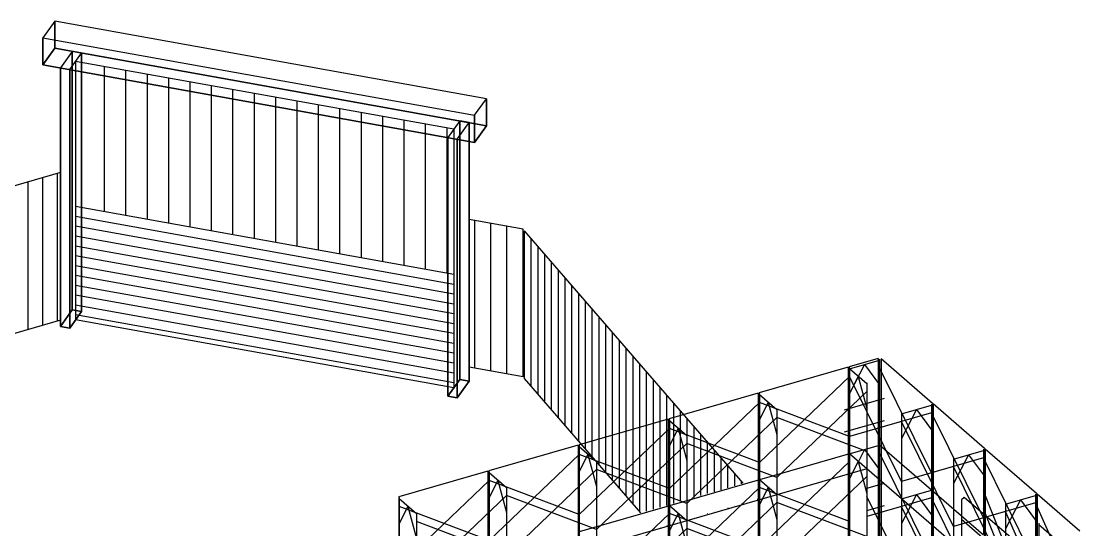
# Model space of a CAD drawing. Units: millimetres at full size, sheet at 1:250. Extents: x -35388 to 36956, y -20582 to 22579.
# Drawn here: x 15223 to 33840, y 8618 to 17565 of the extents above; entities that cross this region are included whole.
import ezdxf

# ---------------------------------------------------------------- set-up
doc = ezdxf.new("R2010")
doc.units = ezdxf.units.MM
doc.header["$LTSCALE"] = 250
for name, color, linetype in [('0-3_NET', 3, 'Continuous'), ('0-4_GATE', 7, 'Continuous'), ('0-5_TATEWAKU', 7, 'Continuous'), ('0-6_BRES', 4, 'Continuous'), ('0-7_NUNOITA', 1, 'Continuous'), ('0-8_KAIDAN', 6, 'Continuous'), ('0-9_KAIKOTSR', 6, 'Continuous'), ('0-A_ENDSTOPPER', 6, 'Continuous'), ('0-D_KARIKAKOI', 3, 'Continuous')]:
    doc.layers.add(name, color=color, linetype=linetype)

msp = doc.modelspace()

# ---------------------------------------------------------------- linework, layer by layer
at = {"layer": '0-3_NET'}
for p, q in [((30296.2, 11630.2), (29785.2, 11482.7)), ((30296.2, 11630.2), (30296.2, -320.9)), ((31248.5, 10840.5), (30344, 11623.8)), ((30344, 11623.8), (30344, -327.3)), ((29767.9, 11477.7), (28201.3, 11025.5)), ((29767.9, 11477.7), (29767.9, -473.4)), ((29785.2, 11482.7), (29785.2, -468.4)), ((28184, 11020.5), (26617.3, 10568.2)), ((28184, 11020.5), (28184, -930.7)), ((28201.3, 11025.5), (28201.3, -925.7)), ((31248.5, 10840.5), (31248.5, -1110.7)), ((32163, 10048.5), (31258.5, 10831.8)), ((31258.5, 10831.8), (31258.5, -1119.3)), ((26600, 10563.2), (25033.4, 10111)), ((26600, 10563.2), (26600, -1387.9)), ((26617.3, 10568.2), (26617.3, -1382.9)), ((25016, 10106), (23449.4, 9653.7)), ((25016, 10106), (25016, -1845.2)), ((25033.4, 10111), (25033.4, -1840.2)), ((32163, 10048.5), (32163, -1902.6)), ((33077.5, 9256.5), (32173, 10039.9)), ((32173, 10039.9), (32173, -1911.3)), ((23432.1, 9648.7), (21865.4, 9196.5)), ((23432.1, 9648.7), (23432.1, -2302.4)), ((23449.4, 9653.7), (23449.4, -2297.4)), ((21865.4, 9196.5), (21865.4, -2754.7)), ((33077.5, 9256.5), (33077.5, -2694.6)), ((33839.5, 8596.6), (33087.5, 9247.9)), ((33087.5, 9247.9), (33087.5, -2703.3))]:
    msp.add_line(p, q, dxfattribs=at)
at = {"layer": '0-4_GATE'}
for p, q in [((22831.2, 15663.3), (16181.4, 16857.9)), ((16181.4, 16857.9), (16181.4, 12311.3)), ((16683, 16767.8), (16683, 14213.1)), ((17059.4, 16700.2), (17059.4, 14145.4)), ((17435.9, 16632.6), (17435.9, 14077.8)), ((17812.3, 16564.9), (17812.3, 14010.2)), ((18188.7, 16497.3), (18188.7, 13942.5)), ((18565.2, 16429.7), (18565.2, 13874.9)), ((18941.6, 16362.1), (18941.6, 13807.3)), ((19318, 16294.4), (19318, 13739.7)), ((19694.5, 16226.8), (19694.5, 13672)), ((20070.9, 16159.2), (20070.9, 13604.4)), ((20447.4, 16091.5), (20447.4, 13536.8)), ((20823.8, 16023.9), (20823.8, 13469.1)), ((21200.2, 15956.3), (21200.2, 13401.5)), ((21576.7, 15888.7), (21576.7, 13333.9)), ((21953.1, 15821), (21953.1, 13266.3)), ((22329.5, 15753.4), (22329.5, 13198.6)), ((22706, 15685.8), (22706, 13131)), ((22831.2, 15663.3), (22831.2, 11116.7)), ((22831.2, 13108.5), (16181.4, 14303.2)), ((22831.2, 12935.3), (16181.4, 14130)), ((22831.2, 12762.1), (16181.4, 13956.8)), ((22831.2, 12588.9), (16181.4, 13783.6)), ((22831.2, 12415.7), (16181.4, 13610.3)), ((22831.2, 12242.5), (16181.4, 13437.1)), ((22831.2, 12069.3), (16181.4, 13263.9)), ((22831.2, 11896.1), (16181.4, 13090.7)), ((22831.2, 11722.9), (16181.4, 12917.5)), ((22831.2, 11549.7), (16181.4, 12744.3)), ((22831.2, 11376.5), (16181.4, 12571.1)), ((22831.2, 11203.3), (16181.4, 12397.9)), ((22831.2, 11116.7), (16181.4, 12311.3))]:
    msp.add_line(p, q, dxfattribs=at)
for points in [[(15815.6, 17564.7), (15606, 17272.9), (15606, 16796.6), (15815.6, 17088.3)], [(23406.5, 16200.9), (15815.6, 17564.7), (15606, 17272.9), (23196.9, 15909.2)], [(23406.5, 16200.9), (15815.6, 17564.7), (15815.6, 17088.3), (23406.5, 15724.6)], [(15606, 17272.9), (23196.9, 15909.2), (23196.9, 15432.9), (15606, 16796.6)], [(23406.5, 15724.6), (15815.6, 17088.3), (15606, 16796.6), (23196.9, 15432.9)], [(16286.2, 17003.8), (16122.4, 17033.2), (15912.8, 16741.5), (16076.5, 16712.1)], [(16122.4, 17033.2), (15912.8, 16741.5), (15912.8, 12194.9), (16122.4, 12486.6)], [(16076.5, 16712.1), (16286.2, 17003.8), (16286.2, 12457.2), (16076.5, 12165.4)], [(16286.2, 17003.8), (16122.4, 17033.2), (16122.4, 12486.6), (16286.2, 12457.2)], [(15912.8, 16741.5), (16076.5, 16712.1), (16076.5, 12165.4), (15912.8, 12194.9)], [(23196.9, 15909.2), (23406.5, 16200.9), (23406.5, 15724.6), (23196.9, 15432.9)], [(23099.7, 15779.7), (22936, 15809.2), (22726.3, 15517.4), (22890.1, 15488)], [(22936, 15809.2), (22726.3, 15517.4), (22726.3, 10970.8), (22936, 11262.5)], [(22890.1, 15488), (23099.7, 15779.7), (23099.7, 11233.1), (22890.1, 10941.4)], [(23099.7, 15779.7), (22936, 15809.2), (22936, 11262.5), (23099.7, 11233.1)], [(22726.3, 15517.4), (22890.1, 15488), (22890.1, 10941.4), (22726.3, 10970.8)], [(16286.2, 12457.2), (16122.4, 12486.6), (15912.8, 12194.9), (16076.5, 12165.4)], [(23099.7, 11233.1), (22936, 11262.5), (22726.3, 10970.8), (22890.1, 10941.4)]]:
    msp.add_lwpolyline(points, close=True, dxfattribs=at)
at = {"layer": '0-5_TATEWAKU'}
for p, q in [((29789.1, 11447.7), (30317.4, 11600.2)), ((30317.4, 11621.9), (30317.4, 10128)), ((30053.2, 11524), (29789.1, 11014.7)), ((29789.1, 11469.4), (29789.1, 9975.5)), ((29789.1, 11469.4), (29789.1, 9975.5)), ((30094.1, 11183.6), (29789.1, 11447.7)), ((30053.2, 11524), (30317.4, 11167.2)), ((29941.6, 11315.7), (29789.1, 11014.7)), ((29941.6, 11315.7), (30094.1, 10750.6)), ((30094.1, 11205.3), (30094.1, 9711.4)), ((28205.1, 11012.1), (28205.1, 9518.3)), ((28510.1, 10726.4), (28205.1, 10990.5)), ((28357.6, 10858.4), (28205.1, 10557.5)), ((28357.6, 10858.4), (28510.1, 10293.3)), ((30703.6, 10655.8), (31231.9, 10808.3)), ((31231.9, 10829.9), (31231.9, 9336)), ((28510.1, 10748), (28510.1, 9254.1)), ((30967.7, 10732), (30703.6, 10222.8)), ((30703.6, 10677.4), (30703.6, 9183.5)), ((30967.7, 10732), (31231.9, 10375.3)), ((26621.2, 10554.9), (26621.2, 9061)), ((26926.2, 10269.1), (26621.2, 10533.2)), ((26773.7, 10401.2), (26621.2, 10100.2)), ((26773.7, 10401.2), (26926.2, 9836.1)), ((26926.2, 10290.8), (26926.2, 8796.9)), ((25037.2, 10097.6), (25037.2, 8603.8)), ((25342.2, 9811.9), (25037.2, 10076)), ((29807.8, 9959.3), (30317.4, 10106.4)), ((30317.4, 10128), (30317.4, 8634.1)), ((25189.7, 9943.9), (25037.2, 9643)), ((25189.7, 9943.9), (25342.2, 9378.8)), ((29789.1, 9975.5), (29789.1, 8481.6)), ((30094.1, 9689.7), (29789.1, 9953.9)), ((30053.2, 10030.1), (29951.8, 9834.6)), ((30053.2, 10030.1), (30317.4, 9673.3)), ((31618.1, 9863.8), (32146.4, 10016.3)), ((31882.2, 9940), (31618.1, 9430.8)), ((31618.1, 9885.4), (31618.1, 8391.5)), ((31882.2, 9940), (32146.4, 9583.3)), ((32146.4, 10037.9), (32146.4, 8544)), ((25342.2, 9833.5), (25342.2, 8339.6)), ((29941.6, 9821.8), (29789.1, 9520.8)), ((29941.6, 9821.8), (30094.1, 9256.7)), ((30094.1, 9711.4), (30094.1, 8217.5)), ((23453.2, 9640.4), (23453.2, 8146.5)), ((23758.2, 9354.6), (23453.2, 9618.7)), ((28205.1, 9518.3), (28205.1, 8024.4)), ((28510.1, 9232.5), (28205.1, 9496.6)), ((29851.6, 9641.4), (29854.1, 9641.4)), ((23605.7, 9486.7), (23453.2, 9185.7)), ((23605.7, 9486.7), (23758.2, 8921.6)), ((23758.2, 9376.3), (23758.2, 7882.4)), ((28357.6, 9364.5), (28205.1, 9063.6)), ((28357.6, 9364.5), (28510.1, 8799.5)), ((30703.6, 9161.9), (31231.9, 9314.4)), ((31231.9, 9336), (31231.9, 7842.1)), ((21869.3, 9183.1), (21869.3, 7689.3)), ((22174.3, 8897.4), (21869.3, 9161.5)), ((28510.1, 9254.1), (28510.1, 7760.2)), ((30967.7, 9238.1), (30703.6, 8728.9)), ((30703.6, 9183.5), (30703.6, 7689.6)), ((30967.7, 9238.1), (31231.9, 8881.4)), ((32532.6, 9071.8), (33060.9, 9224.3)), ((32796.7, 9148.1), (32532.6, 8638.8)), ((32796.7, 9148.1), (33060.9, 8791.3)), ((33060.9, 9246), (33060.9, 7752.1)), ((22021.8, 9029.4), (21869.3, 8728.5)), ((22021.8, 9029.4), (22174.3, 8464.3)), ((26621.2, 9061), (26621.2, 7567.1)), ((26926.2, 8775.2), (26621.2, 9039.4)), ((32532.6, 9093.5), (32532.6, 7599.6)), ((22174.3, 8919), (22174.3, 7425.1)), ((26773.7, 8907.3), (26621.2, 8606.3)), ((26773.7, 8907.3), (26926.2, 8342.2)), ((26926.2, 8796.9), (26926.2, 7303)), ((30317.4, 8634.1), (30317.4, 7140.2)), ((33120.7, 8736.1), (33120.7, 7242.2)), ((33120.7, 8714.5), (33425.7, 8450.3))]:
    msp.add_line(p, q, dxfattribs=at)
at = {"layer": '0-6_BRES'}
for p, q in [((31231.9, 9620.9), (30317.4, 11468.6)), ((29789.1, 11316.1), (28205.1, 9803.2)), ((30703.6, 9468.4), (29789.1, 11316.1)), ((30094.1, 11052), (28510.1, 9539)), ((28205.1, 10858.9), (26621.2, 9345.9)), ((29789.1, 10260.4), (28205.1, 10858.9)), ((31231.9, 10676.6), (30317.4, 10412.9)), ((32146.4, 8829), (31231.9, 10676.6)), ((28510.1, 10594.7), (26926.2, 9081.8)), ((30094.1, 9996.3), (28510.1, 10594.7)), ((30703.6, 10524.1), (29789.1, 10260.4)), ((31618.1, 8676.5), (30703.6, 10524.1)), ((26621.2, 10401.6), (25037.2, 8888.7)), ((28205.1, 9803.2), (26621.2, 10401.6)), ((26926.2, 10137.5), (25342.2, 8624.5)), ((28510.1, 9539), (26926.2, 10137.5)), ((25037.2, 9944.4), (23453.2, 8431.4)), ((26621.2, 9345.9), (25037.2, 9944.4)), ((31231.9, 8127.1), (30317.4, 9974.7)), ((32146.4, 9884.7), (31231.9, 9620.9)), ((33060.9, 8037), (32146.4, 9884.7)), ((29789.1, 9822.2), (28205.1, 8309.3)), ((31618.1, 9732.2), (30703.6, 9468.4)), ((32532.6, 7884.5), (31618.1, 9732.2)), ((25342.2, 9680.2), (23758.2, 8167.3)), ((26926.2, 9081.8), (25342.2, 9680.2)), ((30094.1, 9558.1), (28510.1, 8045.1)), ((23453.2, 9487.1), (21869.3, 7974.2)), ((25037.2, 8888.7), (23453.2, 9487.1)), ((28205.1, 9365), (26621.2, 7852)), ((29789.1, 8766.5), (28205.1, 9365)), ((23758.2, 9223), (22174.3, 7710)), ((25342.2, 8624.5), (23758.2, 9223)), ((30703.6, 7974.6), (30094.1, 9206)), ((31231.9, 9182.7), (30317.4, 8919)), ((32146.4, 7335.1), (31231.9, 9182.7)), ((23453.2, 8431.4), (21869.3, 9029.9)), ((28510.1, 9100.8), (26926.2, 7587.9)), ((30094.1, 8502.4), (28510.1, 9100.8)), ((30703.6, 9030.2), (30094.1, 8854.5)), ((31618.1, 7182.6), (30703.6, 9030.2)), ((32532.6, 8940.2), (31618.1, 8676.5)), ((33060.9, 9092.7), (32146.4, 8829)), ((33294.6, 7224.6), (32532.6, 8940.2)), ((33822.9, 7377.1), (33060.9, 9092.7)), ((23758.2, 8167.3), (22174.3, 8765.7)), ((26621.2, 8907.7), (25037.2, 7394.8)), ((28205.1, 8309.3), (26621.2, 8907.7)), ((26926.2, 8643.6), (25342.2, 7130.6)), ((28510.1, 8045.1), (26926.2, 8643.6))]:
    msp.add_line(p, q, dxfattribs=at)
at = {"layer": '0-7_NUNOITA'}
for p, q in [((29807.8, 9959.3), (30317.4, 10106.4)), ((31231.9, 9314.4), (30317.4, 10106.4)), ((29789.1, 9953.9), (28205.1, 9496.6)), ((30094.1, 9689.7), (29789.1, 9953.9)), ((30094.1, 9689.7), (28510.1, 9232.5)), ((30703.6, 9161.9), (30094.1, 9689.7)), ((28205.1, 9496.6), (26621.2, 9039.4)), ((28510.1, 9232.5), (28205.1, 9496.6)), ((28510.1, 9232.5), (28205.1, 9496.6)), ((30703.6, 9161.9), (31231.9, 9314.4)), ((30703.6, 9161.9), (31231.9, 9314.4)), ((32146.4, 8522.4), (31231.9, 9314.4)), ((28510.1, 9232.5), (26926.2, 8775.2)), ((31618.1, 8369.9), (30703.6, 9161.9)), ((26621.2, 9039.4), (25037.2, 8582.1)), ((26926.2, 8775.2), (26621.2, 9039.4)), ((26926.2, 8775.2), (26621.2, 9039.4)), ((26926.2, 8775.2), (25342.2, 8318))]:
    msp.add_line(p, q, dxfattribs=at)
at = {"layer": '0-8_KAIDAN'}
for p, q in [((32985.9, 7203.3), (32146.4, 9301.8)), ((32874.1, 7171), (32146.4, 8990))]:
    msp.add_line(p, q, dxfattribs=at)
at = {"layer": '0-9_KAIKOTSR'}
msp.add_line((32671.2, 8007.6), (31756.7, 8799.6), dxfattribs=at)
msp.add_lwpolyline([(32671.2, 8440.6), (31806.7, 9189.3), (31756.7, 9146), (31756.7, 8409.9)], dxfattribs=at)
at = {"layer": '0-A_ENDSTOPPER'}
for p, q in [((29702.5, 10729.9), (30404, 10932.4)), ((29702.5, 10340.2), (30404, 10542.7)), ((30094.1, 9349.1), (30404, 9438.5)), ((30094.1, 8959.4), (30404, 9048.8))]:
    msp.add_line(p, q, dxfattribs=at)
at = {"layer": '0-D_KARIKAKOI'}
for p, q in [((15912.8, 14903.7), (9110.2, 12932.2)), ((15345.3, 12141.1), (15345.3, 14739.2)), ((15604.8, 12216.3), (15604.8, 14814.4)), ((15864.4, 12291.6), (15864.4, 14889.6)), ((22890.1, 14114.8), (22892.6, 14114.8)), ((24048.2, 13906.8), (23099.7, 14077.2)), ((23201.2, 11460.9), (23201.2, 14059)), ((23483.5, 11410.2), (23483.5, 14008.2)), ((23765.8, 11359.4), (23765.8, 13957.5)), ((24048.2, 11308.7), (24048.2, 13906.8)), ((27922.2, 9436.6), (24073.7, 13877.3)), ((24073.7, 11279.2), (24073.7, 13877.3)), ((24073.7, 11279.2), (24073.7, 13877.3)), ((24193, 11141.6), (24193, 13739.6)), ((24312.3, 11003.9), (24312.3, 13602)), ((24431.6, 10866.3), (24431.6, 13464.4)), ((24550.8, 10728.7), (24550.8, 13326.7)), ((24670.1, 10591), (24670.1, 13189.1)), ((24789.4, 10453.4), (24789.4, 13051.5)), ((24908.7, 10315.8), (24908.7, 12913.8)), ((25028, 10178.1), (25028, 12776.2)), ((25147.2, 10040.5), (25147.2, 12638.6)), ((25266.5, 9902.9), (25266.5, 12500.9)), ((15912.8, 12305.6), (9110.2, 10334.1)), ((25385.8, 9765.2), (25385.8, 12363.3)), ((25505.1, 9627.6), (25505.1, 12225.7)), ((25624.4, 9490), (25624.4, 12088)), ((25743.6, 9352.3), (25743.6, 11950.4)), ((25862.9, 9214.7), (25862.9, 11812.8)), ((25982.2, 9077.1), (25982.2, 11675.1)), ((22890.1, 11516.8), (22892.6, 11516.8)), ((24048.2, 11308.7), (23099.7, 11479.1)), ((26101.5, 8939.4), (26101.5, 11537.5)), ((26220.8, 8945.4), (26220.8, 11399.9)), ((26121.2, 8916.7), (24073.7, 11279.2)), ((26340, 8979.8), (26340, 11262.2)), ((26459.3, 9014.3), (26459.3, 11124.6)), ((26578.6, 9048.7), (26578.6, 10987)), ((26697.9, 9083.1), (26697.9, 10849.3)), ((26817.1, 9117.6), (26817.1, 10711.7)), ((26936.4, 9152), (26936.4, 10574.1)), ((27055.7, 9186.4), (27055.7, 10436.4)), ((27175, 9220.9), (27175, 10298.8)), ((27294.3, 9255.3), (27294.3, 10161.2)), ((27413.5, 9289.7), (27413.5, 10023.5)), ((27532.8, 9324.2), (27532.8, 9885.9)), ((27652.1, 9358.6), (27652.1, 9748.3)), ((27771.4, 9393), (27771.4, 9610.6)), ((27890.7, 9427.5), (27890.7, 9473)), ((28166.4, 9154.9), (28168.9, 9154.9)), ((27413.5, 8937.6), (27416, 8937.6)), ((27532.8, 8972), (27535.3, 8972)), ((27652.1, 9006.4), (27654.6, 9006.4)), ((27771.4, 9040.9), (27773.9, 9040.9)), ((27890.7, 9075.3), (27893.2, 9075.3)), ((26817.1, 8765.4), (26819.6, 8765.4)), ((26936.4, 8799.8), (26938.9, 8799.8)), ((27055.7, 8834.3), (27058.2, 8834.3)), ((27175, 8868.7), (27177.5, 8868.7)), ((27294.3, 8903.1), (27296.8, 8903.1)), ((26365.3, 8635), (26367.8, 8635)), ((26459.3, 8662.1), (26461.8, 8662.1)), ((26578.6, 8696.5), (26581.1, 8696.5)), ((26697.9, 8731), (26700.4, 8731))]:
    msp.add_line(p, q, dxfattribs=at)

doc.saveas('drawing.dxf')
